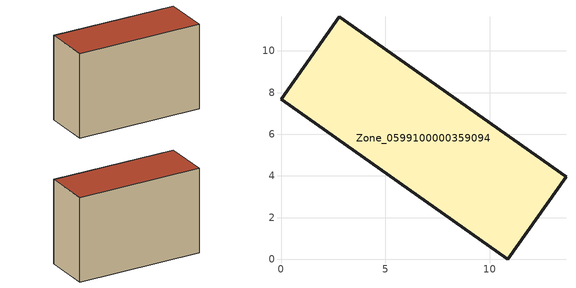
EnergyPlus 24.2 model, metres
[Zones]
Zone_0599100000359094
 floor ground (C_G): 0,7.67 2.8,11.64 13.67,3.97 10.86,0 z3.62
 wall outside (C_F): 2.8,11.64 0,7.67 10.86,0 13.67,3.97 2.8,11.64 z3.62:12.48
 roof outside (C_R): 10.86,0 13.67,3.97 2.8,11.64 0,7.67 z12.48
[BUILDING]
Pand.0599100000359094: North Axis=0; Terrain=City; Loads Convergence Tolerance Value=0.04; Temperature Convergence Tolerance Value=0.4; Solar Distribution=FullExterior; Maximum Number of Warmup Days=25; Minimum Number of Warmup Days=1
[Site:Location]
Rotterdam.The.Hague.AP_ZH_NLD Design_Conditions: Latitude=51.96; Longitude=4.45; Time Zone=1; Elevation=-4.5
[SITE:GROUNDTEMPERATURE:BUILDINGSURFACE]
18, 18, 18, 18, 18, 18, 18, 18, 18, 18, 18, 18
[MATERIAL] Thermal Absorptance=0.9; Solar Absorptance=0.7; Visible Absorptance=0.7
Name | Roughness | Thickness | Conductivity | Density | Specific Heat
G.TC.1992-2005 | MediumSmooth | 0.15 | 0.06 | 540 | 1210
F.TC.1992-2005 | Rough | 0.3 | 0.12 | 1920 | 840
R.TC.1992-2005 | MediumRough | 0.2 | 0.08 | 1500 | 1000
[CONSTRUCTION]
C_G: G.TC.1992-2005
C_F: F.TC.1992-2005
C_R: R.TC.1992-2005
[ZONE]
Zone_0599100000359094: Type=1; Multiplier=1; Ceiling Height=Autocalculate; Volume=Autocalculate; Floor Area=autocalculate; Part of Total Floor Area=Yes
[ZONEINFILTRATION:DESIGNFLOWRATE]
Infil_Zone_0599100000359094: Zone or ZoneList or Space or SpaceList=Zone_0599100000359094; Schedule=AlwaysOn; Design Flow Rate Calculation Method=Flow/Area; Flow Rate per Floor Area=0.0015; Constant Term Coefficient=1; Temperature Term Coefficient=0; Velocity Term Coefficient=0; Velocity Squared Term Coefficient=0
[HVACTEMPLATE:ZONE:IDEALLOADSAIRSYSTEM]
Zone_0599100000359094: Maximum Heating Supply Air Temperature=50; Minimum Cooling Supply Air Temperature=13; Maximum Heating Supply Air Humidity Ratio=0.0156; Minimum Cooling Supply Air Humidity Ratio=0.0077; Heating Limit=NoLimit; Cooling Limit=NoLimit; Dehumidification Control Type=ConstantSensibleHeatRatio; Cooling Sensible Heat Ratio=0.7; Dehumidification Setpoint=60; Humidification Control Type=None; Humidification Setpoint=30; Outdoor Air Method=None; Outdoor Air Flow Rate per Person=0.00944; Outdoor Air Flow Rate per Zone Floor Area=0; Outdoor Air Flow Rate per Zone=0; Demand Controlled Ventilation Type=None; Outdoor Air Economizer Type=NoEconomizer; Heat Recovery Type=None; Sensible Heat Recovery Effectiveness=0.7; Latent Heat Recovery Effectiveness=0.65
[ZONECONTROL:THERMOSTAT]
ThermostatControl_Zone_0599100000359094: Zone or ZoneList=Zone_0599100000359094; Control Type Schedule=DualSetpointControlType; Control 1=Thermostat_Zone_0599100000359094; Temperature Difference Between Cutout And Setpoint=0
[THERMOSTATSETPOINT:DUALSETPOINT]
Thermostat_Zone_0599100000359094: Heating Setpoint Temperature Schedule=HeatingSetpoint_Zone_0599100000359094; Cooling Setpoint Temperature Schedule=CoolingSetpoint_Zone_0599100000359094
[SCHEDULE:COMPACT]
HeatingSetpoint_Zone_0599100000359094: Through: 12/31, For: AllDays, Until: 24:00, 21
CoolingSetpoint_Zone_0599100000359094: Through: 12/31, For: AllDays, Until: 24:00, 24
DualSetpointControlType: Through: 12/31, For: AllDays, Until: 24:00, 4
AlwaysOn: Through: 12/31, For: AllDays, Until: 24:00, 1
